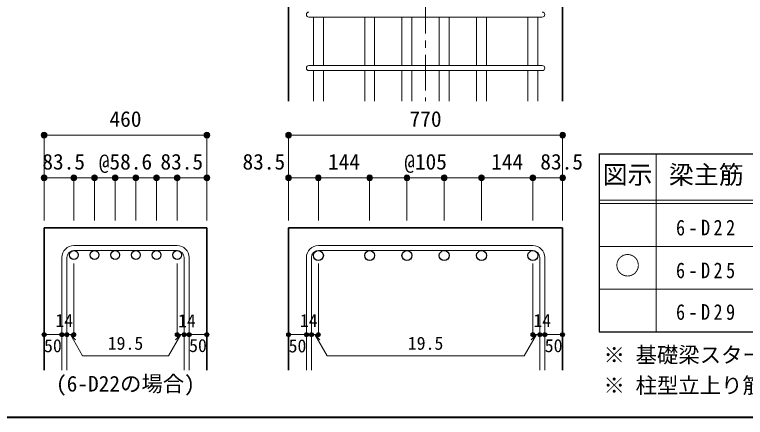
# Model space of a CAD drawing. Units: millimetres at full size, sheet at 1:20. Extents: x -3982 to 3969, y -2797 to 2801.
# Drawn here: x -675 to 1376, y -2797 to -1667 of the extents above; entities that cross this region are included whole.
import ezdxf
from ezdxf.enums import TextEntityAlignment as Align

# ---------------------------------------------------------------- set-up
doc = ezdxf.new("R2010")
doc.units = ezdxf.units.MM
doc.header["$LTSCALE"] = 20
doc.header["$PDMODE"] = 32
doc.header["$PDSIZE"] = 12
doc.linetypes.add('CHAIN1', pattern=[8, 5, -1, 1, -1])
for name, color, linetype, lineweight in [('6-1_躯体線', 2, 'Continuous', 35), ('6-5_梁主筋', 7, 'Continuous', 18), ('6-6_S.T.P.', 7, 'Continuous', 18), ('6-7_文字', 7, 'Continuous', 18), ('6-D_寸法', 4, 'Continuous', 9), ('6-E_枠', 7, 'Continuous', 18), ('F-0_枠', 6, 'Continuous', 40)]:
    doc.layers.add(name, color=color, linetype=linetype, lineweight=lineweight)
doc.styles.add('ＭＳ ゴシック', font='')
doc.styles.get('ＭＳ ゴシック').set_extended_font_data('MS Gothic')

msp = doc.modelspace()

# ---------------------------------------------------------------- linework, layer by layer
at = {"layer": '6-1_躯体線'}
for p, q in [((862.79, -1909.67), (862.79, -1509.67)), ((-592.3, -2264.67), (-592.3, -2664.67)), ((-592.3, -2264.67), (-135.3, -2264.67)), ((-135.3, -2264.67), (-135.3, -2664.67)), ((93.79, -2264.67), (93.79, -2664.67)), ((93.79, -2264.67), (862.79, -2264.67)), ((862.79, -2264.67), (862.79, -2664.67))]:
    msp.add_line(p, q, dxfattribs=at)
msp.add_lwpolyline([(93.79, -1909.67), (93.79, -1509.67), (53.29, -1509.67)], dxfattribs=at)
at = {"layer": '6-5_梁主筋'}
for p, q in [((163.29, -1673.67), (163.29, -1809.67)), ((191.29, -1673.67), (191.29, -1809.67)), ((307.29, -1673.67), (307.29, -1809.67)), ((335.29, -1673.67), (335.29, -1809.67)), ((411.96, -1673.67), (411.96, -1809.67)), ((439.96, -1673.67), (439.96, -1809.67)), ((516.62, -1673.67), (516.62, -1809.67)), ((544.62, -1673.67), (544.62, -1809.67)), ((621.29, -1673.67), (621.29, -1809.67)), ((649.29, -1673.67), (649.29, -1809.67)), ((765.29, -1673.67), (765.29, -1809.67)), ((793.29, -1673.67), (793.29, -1809.67)), ((163.29, -1823.67), (163.29, -1909.67)), ((191.29, -1823.67), (191.29, -1909.67)), ((307.29, -1823.67), (307.29, -1909.67)), ((335.29, -1823.67), (335.29, -1909.67)), ((411.96, -1823.67), (411.96, -1909.67)), ((439.96, -1823.67), (439.96, -1909.67)), ((516.62, -1823.67), (516.62, -1909.67)), ((544.62, -1823.67), (544.62, -1909.67)), ((621.29, -1823.67), (621.29, -1909.67)), ((649.29, -1823.67), (649.29, -1909.67)), ((765.29, -1823.67), (765.29, -1909.67)), ((793.29, -1823.67), (793.29, -1909.67))]:
    msp.add_line(p, q, dxfattribs=at)
at = {"layer": '6-5_梁主筋', "color": 3, "lineweight": 25}
for centre, radius in [((-508.8, -2341.17), 12.5), ((-450.8, -2341.17), 12.5), ((-392.8, -2341.17), 12.5), ((-334.8, -2341.17), 12.5), ((-276.8, -2341.17), 12.5), ((-218.8, -2341.17), 12.5), ((177.29, -2342.67), 14), ((321.29, -2342.67), 14), ((425.96, -2342.67), 14), ((530.62, -2342.67), 14), ((635.29, -2342.67), 14), ((779.29, -2342.67), 14)]:
    msp.add_circle(centre, radius, dxfattribs=at)
at = {"layer": '6-6_S.T.P.'}
for p, q in [((150.79, -1673.67), (805.4, -1673.67)), ((150.79, -1809.67), (805.4, -1809.67)), ((150.79, -1823.67), (805.4, -1823.67)), ((-218.8, -2314.67), (-508.8, -2314.67)), ((779.29, -2314.67), (177.29, -2314.67)), ((-218.8, -2328.67), (-508.8, -2328.67)), ((779.29, -2328.67), (177.29, -2328.67)), ((-542.3, -2348.17), (-542.3, -2664.67)), ((-528.3, -2348.17), (-528.3, -2664.67)), ((-199.3, -2348.17), (-199.3, -2664.67)), ((-185.3, -2348.17), (-185.3, -2664.67)), ((143.79, -2348.17), (143.79, -2664.67)), ((157.79, -2348.17), (157.79, -2664.67)), ((798.79, -2348.17), (798.79, -2664.67)), ((812.79, -2348.17), (812.79, -2664.67))]:
    msp.add_line(p, q, dxfattribs=at)
for centre, radius, start, end in [((150.79, -1666.67), 7, 90, 270), ((805.79, -1666.67), 7, 270, 90), ((150.79, -1816.67), 7, 90, 270), ((805.79, -1816.67), 7, 270, 90), ((-508.8, -2348.17), 33.5, 90, 180), ((-218.8, -2348.17), 33.5, 0, 90), ((177.29, -2348.17), 33.5, 90, 180), ((779.29, -2348.17), 33.5, 0, 90), ((-508.8, -2348.17), 19.5, 90, 180), ((-218.8, -2348.17), 19.5, 0, 90), ((177.29, -2348.17), 19.5, 90, 180), ((779.29, -2348.17), 19.5, 0, 90)]:
    msp.add_arc(centre, radius, start, end, dxfattribs=at)
at = {"layer": '6-D_寸法', "linetype": 'CHAIN1'}
msp.add_line((478.29, -659.67), (478.29, -1909.67), dxfattribs=at)
at = {"layer": '6-D_寸法'}
for p, q in [((-592.3, -2004.67), (-592.3, -2124.67)), ((-592.3, -2004.67), (-135.3, -2004.67)), ((-135.3, -2004.67), (-135.3, -2124.67)), ((93.79, -2004.67), (93.79, -2124.67)), ((93.79, -2004.67), (862.79, -2004.67)), ((862.79, -2004.67), (862.79, -2124.67)), ((-592.3, -2124.67), (-592.3, -2244.67)), ((-508.8, -2124.67), (-508.8, -2244.67)), ((-450.8, -2124.67), (-450.8, -2244.67)), ((-450.8, -2124.67), (-392.8, -2124.67)), ((-392.8, -2124.67), (-392.8, -2244.67)), ((-392.8, -2124.67), (-334.8, -2124.67)), ((-334.8, -2124.67), (-334.8, -2244.67)), ((-334.8, -2124.67), (-276.81, -2124.67)), ((-276.81, -2124.67), (-276.81, -2244.67)), ((-276.81, -2124.67), (-218.8, -2124.67)), ((-218.8, -2124.67), (-218.8, -2244.67)), ((-218.8, -2124.67), (-135.3, -2124.67)), ((-135.3, -2124.67), (-135.3, -2244.67)), ((93.79, -2124.67), (93.79, -2244.67)), ((93.79, -2124.67), (177.29, -2124.67)), ((177.29, -2124.67), (177.29, -2244.67)), ((177.29, -2124.67), (321.29, -2124.67)), ((321.29, -2124.67), (321.29, -2244.67)), ((425.96, -2124.67), (425.96, -2244.67)), ((530.62, -2124.67), (530.62, -2244.67)), ((530.62, -2124.67), (635.29, -2124.67)), ((635.29, -2124.67), (635.29, -2244.67)), ((635.29, -2124.67), (779.29, -2124.67)), ((779.29, -2124.67), (779.29, -2244.67)), ((779.29, -2124.67), (862.79, -2124.67)), ((862.79, -2124.67), (862.79, -2244.67)), ((-508.8, -2564.67), (-508.8, -2365.34)), ((-218.8, -2564.67), (-218.8, -2365.34)), ((177.29, -2564.67), (177.29, -2365.34)), ((779.29, -2564.67), (779.29, -2365.34)), ((-592.3, -2564.67), (-542.3, -2564.67)), ((-542.3, -2564.67), (-508.8, -2564.67)), ((-518.55, -2564.67), (-504.41, -2578.81)), ((-518.55, -2564.67), (-484.33, -2623.95)), ((-209.05, -2564.67), (-243.28, -2623.95)), ((-209.05, -2564.67), (-223.2, -2578.81)), ((-218.8, -2564.67), (-135.3, -2564.67)), ((-199.3, -2564.67), (-185.3, -2564.67)), ((93.79, -2564.67), (143.79, -2564.67)), ((143.79, -2564.67), (177.29, -2564.67)), ((167.54, -2564.67), (181.68, -2578.81)), ((167.54, -2564.67), (201.76, -2623.95)), ((789.04, -2564.67), (754.82, -2623.95)), ((789.04, -2564.67), (774.9, -2578.81)), ((779.29, -2564.67), (862.79, -2564.67)), ((798.79, -2564.67), (812.79, -2564.67)), ((-484.33, -2623.95), (-243.28, -2623.95)), ((201.76, -2623.95), (754.82, -2623.95))]:
    msp.add_line(p, q, dxfattribs=at)
for points in [[(-592.3, -2124.67), (-508.8, -2124.67), (-450.8, -2124.67)], [(321.29, -2124.67), (425.96, -2124.67), (530.62, -2124.67)]]:
    msp.add_lwpolyline(points, dxfattribs=at)
for centre, radius in [((-592.3, -2004.67), 8), ((-592.3, -2004.67), 7.2), ((-592.3, -2004.67), 6.4), ((-592.3, -2004.67), 5.6), ((-592.3, -2004.67), 4.8), ((-592.3, -2004.67), 4), ((-592.3, -2004.67), 3.2), ((-592.3, -2004.67), 2.4), ((-592.3, -2004.67), 1.6), ((-592.3, -2004.67), 0.8), ((-135.3, -2004.67), 8), ((-135.3, -2004.67), 7.2), ((-135.3, -2004.67), 6.4), ((-135.3, -2004.67), 5.6), ((-135.3, -2004.67), 4.8), ((-135.3, -2004.67), 4), ((-135.3, -2004.67), 3.2), ((-135.3, -2004.67), 2.4), ((-135.3, -2004.67), 1.6), ((-135.3, -2004.67), 0.8), ((93.79, -2004.67), 8), ((93.79, -2004.67), 7.2), ((93.79, -2004.67), 6.4), ((93.79, -2004.67), 5.6), ((93.79, -2004.67), 4.8), ((93.79, -2004.67), 4), ((93.79, -2004.67), 3.2), ((93.79, -2004.67), 2.4), ((93.79, -2004.67), 1.6), ((93.79, -2004.67), 0.8), ((862.79, -2004.67), 8), ((862.79, -2004.67), 7.2), ((862.79, -2004.67), 6.4), ((862.79, -2004.67), 5.6), ((862.79, -2004.67), 4.8), ((862.79, -2004.67), 4), ((862.79, -2004.67), 3.2), ((862.79, -2004.67), 2.4), ((862.79, -2004.67), 1.6), ((862.79, -2004.67), 0.8), ((-592.3, -2124.67), 8), ((-592.3, -2124.67), 7.2), ((-592.3, -2124.67), 6.4), ((-592.3, -2124.67), 5.6), ((-592.3, -2124.67), 4.8), ((-592.3, -2124.67), 4), ((-592.3, -2124.67), 3.2), ((-592.3, -2124.67), 2.4), ((-592.3, -2124.67), 1.6), ((-592.3, -2124.67), 0.8), ((-508.8, -2124.67), 8), ((-508.8, -2124.67), 7.2), ((-508.8, -2124.67), 6.4), ((-508.8, -2124.67), 5.6), ((-508.8, -2124.67), 4.8), ((-508.8, -2124.67), 4), ((-508.8, -2124.67), 3.2), ((-508.8, -2124.67), 2.4), ((-508.8, -2124.67), 1.6), ((-508.8, -2124.67), 0.8), ((-450.8, -2124.67), 8), ((-450.8, -2124.67), 7.2), ((-450.8, -2124.67), 6.4), ((-450.8, -2124.67), 5.6), ((-450.8, -2124.67), 4.8), ((-450.8, -2124.67), 4), ((-450.8, -2124.67), 3.2), ((-450.8, -2124.67), 2.4), ((-450.8, -2124.67), 1.6), ((-450.8, -2124.67), 0.8), ((-392.8, -2124.67), 8), ((-392.8, -2124.67), 7.2), ((-392.8, -2124.67), 6.4), ((-392.8, -2124.67), 5.6), ((-392.8, -2124.67), 4.8), ((-392.8, -2124.67), 4), ((-392.8, -2124.67), 3.2), ((-392.8, -2124.67), 2.4), ((-392.8, -2124.67), 1.6), ((-392.8, -2124.67), 0.8), ((-334.8, -2124.67), 8), ((-334.8, -2124.67), 7.2), ((-334.8, -2124.67), 6.4), ((-334.8, -2124.67), 5.6), ((-334.8, -2124.67), 4.8), ((-334.8, -2124.67), 4), ((-334.8, -2124.67), 3.2), ((-334.8, -2124.67), 2.4), ((-334.8, -2124.67), 1.6), ((-334.8, -2124.67), 0.8), ((-276.81, -2124.67), 8), ((-276.81, -2124.67), 7.2), ((-276.81, -2124.67), 6.4), ((-276.81, -2124.67), 5.6), ((-276.81, -2124.67), 4.8), ((-276.81, -2124.67), 4), ((-276.81, -2124.67), 3.2), ((-276.81, -2124.67), 2.4), ((-276.81, -2124.67), 1.6), ((-276.81, -2124.67), 0.8), ((-218.8, -2124.67), 8), ((-218.8, -2124.67), 7.2), ((-218.8, -2124.67), 6.4), ((-218.8, -2124.67), 5.6), ((-218.8, -2124.67), 4.8), ((-218.8, -2124.67), 4), ((-218.8, -2124.67), 3.2), ((-218.8, -2124.67), 2.4), ((-218.8, -2124.67), 1.6), ((-218.8, -2124.67), 0.8), ((-135.3, -2124.67), 8), ((-135.3, -2124.67), 7.2), ((-135.3, -2124.67), 6.4), ((-135.3, -2124.67), 5.6), ((-135.3, -2124.67), 4.8), ((-135.3, -2124.67), 4), ((-135.3, -2124.67), 3.2), ((-135.3, -2124.67), 2.4), ((-135.3, -2124.67), 1.6), ((-135.3, -2124.67), 0.8), ((93.79, -2124.67), 8), ((93.79, -2124.67), 7.2), ((93.79, -2124.67), 6.4), ((93.79, -2124.67), 5.6), ((93.79, -2124.67), 4.8), ((93.79, -2124.67), 4), ((93.79, -2124.67), 3.2), ((93.79, -2124.67), 2.4), ((93.79, -2124.67), 1.6), ((93.79, -2124.67), 0.8), ((177.29, -2124.67), 8), ((177.29, -2124.67), 7.2), ((177.29, -2124.67), 6.4), ((177.29, -2124.67), 5.6), ((177.29, -2124.67), 4.8), ((177.29, -2124.67), 4), ((177.29, -2124.67), 3.2), ((177.29, -2124.67), 2.4), ((177.29, -2124.67), 1.6), ((177.29, -2124.67), 0.8), ((321.29, -2124.67), 8), ((321.29, -2124.67), 7.2), ((321.29, -2124.67), 6.4), ((321.29, -2124.67), 5.6), ((321.29, -2124.67), 4.8), ((321.29, -2124.67), 4), ((321.29, -2124.67), 3.2), ((321.29, -2124.67), 2.4), ((321.29, -2124.67), 1.6), ((321.29, -2124.67), 0.8), ((425.96, -2124.67), 8), ((425.96, -2124.67), 7.2), ((425.96, -2124.67), 6.4), ((425.96, -2124.67), 5.6), ((425.96, -2124.67), 4.8), ((425.96, -2124.67), 4), ((425.96, -2124.67), 3.2), ((425.96, -2124.67), 2.4), ((425.96, -2124.67), 1.6), ((425.96, -2124.67), 0.8), ((530.62, -2124.67), 8), ((530.62, -2124.67), 7.2), ((530.62, -2124.67), 6.4), ((530.62, -2124.67), 5.6), ((530.62, -2124.67), 4.8), ((530.62, -2124.67), 4), ((530.62, -2124.67), 3.2), ((530.62, -2124.67), 2.4), ((530.62, -2124.67), 1.6), ((530.62, -2124.67), 0.8), ((635.29, -2124.67), 8), ((635.29, -2124.67), 7.2), ((635.29, -2124.67), 6.4), ((635.29, -2124.67), 5.6), ((635.29, -2124.67), 4.8), ((635.29, -2124.67), 4), ((635.29, -2124.67), 3.2), ((635.29, -2124.67), 2.4), ((635.29, -2124.67), 1.6), ((635.29, -2124.67), 0.8), ((779.29, -2124.67), 8), ((779.29, -2124.67), 7.2), ((779.29, -2124.67), 6.4), ((779.29, -2124.67), 5.6), ((779.29, -2124.67), 4.8), ((779.29, -2124.67), 4), ((779.29, -2124.67), 3.2), ((779.29, -2124.67), 2.4), ((779.29, -2124.67), 1.6), ((779.29, -2124.67), 0.8), ((862.79, -2124.67), 8), ((862.79, -2124.67), 7.2), ((862.79, -2124.67), 6.4), ((862.79, -2124.67), 5.6), ((862.79, -2124.67), 4.8), ((862.79, -2124.67), 4), ((862.79, -2124.67), 3.2), ((862.79, -2124.67), 2.4), ((862.79, -2124.67), 1.6), ((862.79, -2124.67), 0.8), ((-592.3, -2564.67), 4), ((-592.3, -2564.67), 3.6), ((-592.3, -2564.67), 3.2), ((-592.3, -2564.67), 2.8), ((-592.3, -2564.67), 2.4), ((-592.3, -2564.67), 2), ((-592.3, -2564.67), 1.6), ((-542.3, -2564.67), 4), ((-542.3, -2564.67), 3.6), ((-542.3, -2564.67), 3.2), ((-542.3, -2564.67), 2.8), ((-542.3, -2564.67), 2.4), ((-542.3, -2564.67), 2), ((-542.3, -2564.67), 1.6), ((-528.3, -2564.67), 4), ((-528.3, -2564.67), 3.6), ((-528.3, -2564.67), 3.2), ((-528.3, -2564.67), 2.8), ((-528.3, -2564.67), 2.4), ((-528.3, -2564.67), 2), ((-528.3, -2564.67), 1.6), ((-508.8, -2564.67), 4), ((-508.8, -2564.67), 3.6), ((-508.8, -2564.67), 3.2), ((-508.8, -2564.67), 2.8), ((-508.8, -2564.67), 2.4), ((-508.8, -2564.67), 2), ((-508.8, -2564.67), 1.6), ((-218.8, -2564.67), 4), ((-218.8, -2564.67), 3.6), ((-218.8, -2564.67), 3.2), ((-218.8, -2564.67), 2.8), ((-218.8, -2564.67), 2.4), ((-218.8, -2564.67), 2), ((-218.8, -2564.67), 1.6), ((-199.3, -2564.67), 4), ((-199.3, -2564.67), 3.6), ((-199.3, -2564.67), 3.2), ((-199.3, -2564.67), 2.8), ((-199.3, -2564.67), 2.4), ((-199.3, -2564.67), 2), ((-199.3, -2564.67), 1.6), ((-185.3, -2564.67), 4), ((-185.3, -2564.67), 3.6), ((-185.3, -2564.67), 3.2), ((-185.3, -2564.67), 2.8), ((-185.3, -2564.67), 2.4), ((-185.3, -2564.67), 2), ((-185.3, -2564.67), 1.6), ((-135.3, -2564.67), 4), ((-135.3, -2564.67), 3.6), ((-135.3, -2564.67), 3.2), ((-135.3, -2564.67), 2.8), ((-135.3, -2564.67), 2.4), ((-135.3, -2564.67), 2), ((-135.3, -2564.67), 1.6), ((93.79, -2564.67), 4), ((93.79, -2564.67), 3.6), ((93.79, -2564.67), 3.2), ((93.79, -2564.67), 2.8), ((93.79, -2564.67), 2.4), ((93.79, -2564.67), 2), ((93.79, -2564.67), 1.6), ((143.79, -2564.67), 4), ((143.79, -2564.67), 3.6), ((143.79, -2564.67), 3.2), ((143.79, -2564.67), 2.8), ((143.79, -2564.67), 2.4), ((143.79, -2564.67), 2), ((143.79, -2564.67), 1.6), ((157.79, -2564.67), 4), ((157.79, -2564.67), 3.6), ((157.79, -2564.67), 3.2), ((157.79, -2564.67), 2.8), ((157.79, -2564.67), 2.4), ((157.79, -2564.67), 2), ((157.79, -2564.67), 1.6), ((177.29, -2564.67), 4), ((177.29, -2564.67), 3.6), ((177.29, -2564.67), 3.2), ((177.29, -2564.67), 2.8), ((177.29, -2564.67), 2.4), ((177.29, -2564.67), 2), ((177.29, -2564.67), 1.6), ((779.29, -2564.67), 4), ((779.29, -2564.67), 3.6), ((779.29, -2564.67), 3.2), ((779.29, -2564.67), 2.8), ((779.29, -2564.67), 2.4), ((779.29, -2564.67), 2), ((779.29, -2564.67), 1.6), ((798.79, -2564.67), 4), ((798.79, -2564.67), 3.6), ((798.79, -2564.67), 3.2), ((798.79, -2564.67), 2.8), ((798.79, -2564.67), 2.4), ((798.79, -2564.67), 2), ((798.79, -2564.67), 1.6), ((812.79, -2564.67), 4), ((812.79, -2564.67), 3.6), ((812.79, -2564.67), 3.2), ((812.79, -2564.67), 2.8), ((812.79, -2564.67), 2.4), ((812.79, -2564.67), 2), ((812.79, -2564.67), 1.6), ((862.79, -2564.67), 4), ((862.79, -2564.67), 3.6), ((862.79, -2564.67), 3.2), ((862.79, -2564.67), 2.8), ((862.79, -2564.67), 2.4), ((862.79, -2564.67), 2), ((862.79, -2564.67), 1.6), ((-592.3, -2564.67), 1.2), ((-592.3, -2564.67), 0.8), ((-592.3, -2564.67), 0.4), ((-542.3, -2564.67), 1.2), ((-542.3, -2564.67), 0.8), ((-542.3, -2564.67), 0.4), ((-528.3, -2564.67), 1.2), ((-528.3, -2564.67), 0.8), ((-528.3, -2564.67), 0.4), ((-508.8, -2564.67), 1.2), ((-508.8, -2564.67), 0.8), ((-508.8, -2564.67), 0.4), ((-218.8, -2564.67), 1.2), ((-218.8, -2564.67), 0.8), ((-218.8, -2564.67), 0.4), ((-199.3, -2564.67), 1.2), ((-199.3, -2564.67), 0.8), ((-199.3, -2564.67), 0.4), ((-185.3, -2564.67), 1.2), ((-185.3, -2564.67), 0.8), ((-185.3, -2564.67), 0.4), ((-135.3, -2564.67), 1.2), ((-135.3, -2564.67), 0.8), ((-135.3, -2564.67), 0.4), ((93.79, -2564.67), 1.2), ((93.79, -2564.67), 0.8), ((93.79, -2564.67), 0.4), ((143.79, -2564.67), 1.2), ((143.79, -2564.67), 0.8), ((143.79, -2564.67), 0.4), ((157.79, -2564.67), 1.2), ((157.79, -2564.67), 0.8), ((157.79, -2564.67), 0.4), ((177.29, -2564.67), 1.2), ((177.29, -2564.67), 0.8), ((177.29, -2564.67), 0.4), ((779.29, -2564.67), 1.2), ((779.29, -2564.67), 0.8), ((779.29, -2564.67), 0.4), ((798.79, -2564.67), 1.2), ((798.79, -2564.67), 0.8), ((798.79, -2564.67), 0.4), ((812.79, -2564.67), 1.2), ((812.79, -2564.67), 0.8), ((812.79, -2564.67), 0.4), ((862.79, -2564.67), 1.2), ((862.79, -2564.67), 0.8), ((862.79, -2564.67), 0.4)]:
    msp.add_circle(centre, radius, dxfattribs=at)
at = {"layer": '6-D_寸法', "color": 7}
for p in [(-592.3, -2004.67), (-135.3, -2004.67), (93.79, -2004.67), (862.79, -2004.67), (-592.3, -2124.67), (-508.8, -2124.67), (-450.8, -2124.67), (-392.8, -2124.67), (-334.8, -2124.67), (-276.81, -2124.67), (-218.8, -2124.67), (-135.3, -2124.67), (93.79, -2124.67), (177.29, -2124.67), (321.29, -2124.67), (425.96, -2124.67), (530.62, -2124.67), (635.29, -2124.67), (779.29, -2124.67), (862.79, -2124.67), (-592.3, -2564.67), (-542.3, -2564.67), (-528.3, -2564.67), (-508.8, -2564.67), (-218.8, -2564.67), (-199.3, -2564.67), (-185.3, -2564.67), (-135.3, -2564.67), (93.79, -2564.67), (143.79, -2564.67), (157.79, -2564.67), (177.29, -2564.67), (779.29, -2564.67), (798.79, -2564.67), (812.79, -2564.67), (862.79, -2564.67)]:
    msp.add_point(p, dxfattribs=at)
at = {"layer": '6-E_枠', "color": 3, "lineweight": 25}
for p, q in [((965.14, -2056.95), (965.14, -2556.95)), ((965.14, -2056.95), (2406.83, -2056.95)), ((965.14, -2556.95), (2406.83, -2556.95))]:
    msp.add_line(p, q, dxfattribs=at)
at = {"layer": '6-E_枠'}
for p, q in [((1125.14, -2056.95), (1125.14, -2556.95)), ((965.14, -2186.95), (2406.83, -2186.95)), ((965.14, -2196.95), (2406.83, -2196.95)), ((965.14, -2316.95), (2406.83, -2316.95)), ((965.14, -2436.95), (2406.83, -2436.95))]:
    msp.add_line(p, q, dxfattribs=at)
at = {"layer": 'F-0_枠'}
msp.add_line((3969.4, -2796.83), (-3981.92, -2796.83), dxfattribs=at)

# ---------------------------------------------------------------- texts
at = {"layer": '6-7_文字', "color": 2, "style": 'ＭＳ ゴシック'}
for s, p in [('図示', (975.14, -2156.95)), ('梁主筋', (1160.98, -2156.95)), ('○', (1010.14, -2411.95))]:
    msp.add_text(s, height=51.32, dxfattribs=at).set_placement(p, align=Align.BOTTOM_LEFT)
at = {"layer": '6-7_文字', "style": 'ＭＳ ゴシック'}
for s, p in [('※ 基礎梁スターラップ     D13 @150', (977.51, -2656.67)), ('(6-D22の場合)', (-558.8, -2737.49)), ('※ 柱型立上り筋●は引張側領域時', (977.51, -2742.34))]:
    msp.add_text(s, height=43.99, dxfattribs=at).set_placement(p, align=Align.BOTTOM_LEFT)
at = {"layer": '6-7_文字', "char_height": 43.99, "attachment_point": 7, "style": 'ＭＳ ゴシック'}
for s, insert in [('\\T1.38;\\W0.85;6-D22', (1180.98, -2286.95)), ('\\T1.38;\\W0.85;6-D25', (1180.98, -2406.95)), ('\\T1.38;\\W0.85;6-D29', (1180.98, -2523.82))]:
    msp.add_mtext(s, dxfattribs=dict(at, insert=insert))
at = {"layer": '6-D_寸法', "style": 'ＭＳ ゴシック'}
for s, height, p in [('460', 43.99, (-408.8, -1994.67)), ('770', 43.99, (433.29, -1994.67)), ('83.5', 43.99, (-597.21, -2114.67)), ('@58.6', 43.99, (-438.81, -2114.67)), ('83.5', 43.99, (-265.85, -2114.67)), ('83.5', 43.99, (-35.49, -2114.67)), ('144', 43.99, (204.29, -2114.67)), ('@105', 43.99, (418.29, -2114.67)), ('144', 43.99, (662.29, -2114.67)), ('83.5', 43.99, (800.16, -2114.67)), ('14', 36.66, (-560.64, -2554.44)), ('14', 36.66, (-216.49, -2554.89)), ('14', 36.66, (125.5, -2554.45)), ('14', 36.66, (780.62, -2554.35)), ('50', 36.66, (-592.5, -2624.94)), ('19.5', 36.66, (-413.8, -2618.14)), ('50', 36.66, (-185.43, -2624.5)), ('50', 36.66, (93.84, -2625.46)), ('19.5', 36.66, (428.29, -2618.14)), ('50', 36.66, (812.5, -2624.77))]:
    msp.add_text(s, height=height, dxfattribs=at).set_placement(p, align=Align.BOTTOM_LEFT)

doc.saveas('drawing.dxf')
